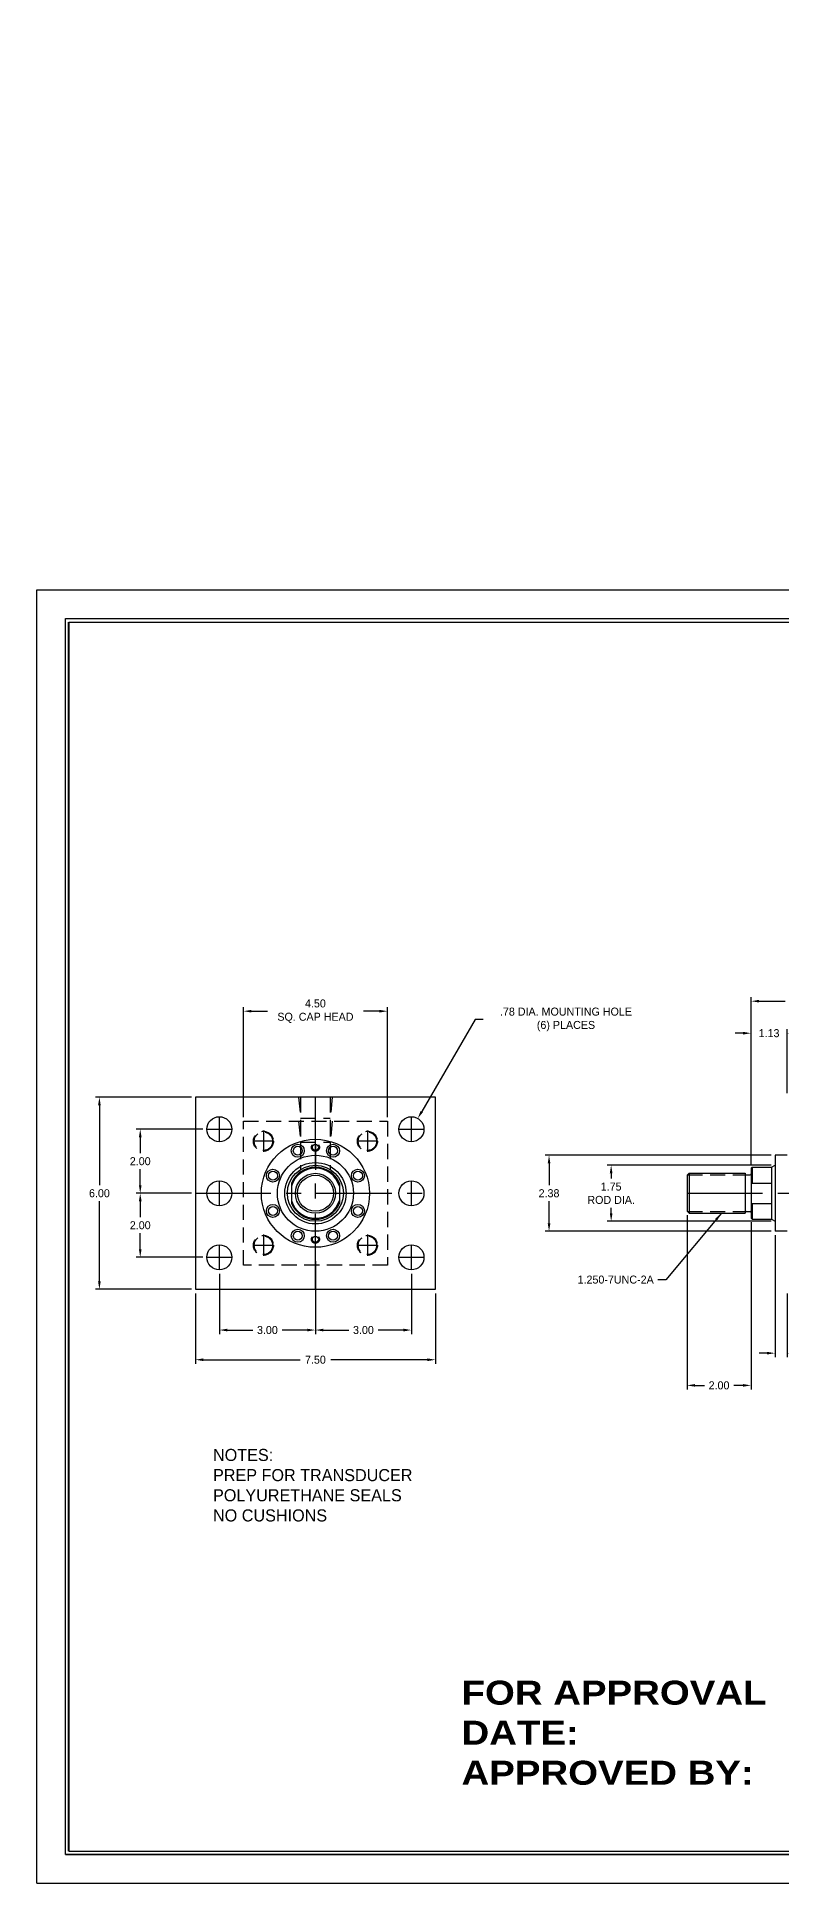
# Model space of a CAD drawing. Extents: x -19.7 to 42.1, y -13.8 to 43.9.
# Drawn here: x -19.7 to 3.6, y -13.8 to 43.9 of the extents above; entities that cross this region are included whole.
import ezdxf

# ---------------------------------------------------------------- set-up
doc = ezdxf.new("R2010")
doc.units = 0
doc.header["$LTSCALE"] = 1.888889
doc.header["$MEASUREMENT"] = 0
doc.linetypes.add('CENTER', pattern=[2, 1.25, -0.25, 0.25, -0.25])
doc.linetypes.add('DASHED2', pattern=[0.375, 0.25, -0.125])
doc.layers.get('DEFPOINTS').update_dxf_attribs({"linetype": 'CONTINUOUS'})
for name, color, linetype in [('BODY', 1, 'CONTINUOUS'), ('CENTER', 70, 'CENTER'), ('DIMENSION', 7, 'CONTINUOUS'), ('HIDDEN', 140, 'DASHED2'), ('TB', 7, 'CONTINUOUS')]:
    doc.layers.add(name, color=color, linetype=linetype)
doc.dimstyles.new('STANDARD_WS', dxfattribs={"dimscale": 1.888889, "dimtxt": 0.18, "dimasz": 0.18, "dimexe": 0.18, "dimexo": 0.0625, "dimgap": 0.09, "dimtad": 0, "dimtih": 1, "dimtoh": 1, "dimdec": 4, "dimzin": 0, "dimdsep": 46, "dimtxsty": 'Standard', "dimcen": 0.09, "dimadec": 0, "dimazin": 0, "dimtfac": 1, "dimtdec": 4, "dimtofl": 0, "dimtmove": 0, "dimatfit": 3, "dimfxl": 0, "dimtolj": 1, "dimtzin": 0, "dimarcsym": 0})

# ---------------------------------------------------------------- blocks, each defined once
blk = doc.blocks.new('*D104')
at = {"layer": 'DEFPOINTS', "color": 0}
for p in [(-13.973, 5.397), (-10.973, 4.787), (-13.973, 3.515)]:
    blk.add_point(p, dxfattribs=at)
at = {"layer": 'DIMENSION', "color": 0, "lineweight": -2}
for p, q in [((-13.973, 5.272), (-13.973, 3.39)), ((-10.973, 4.662), (-10.973, 3.39)), ((-13.723, 3.515), (-12.931, 3.515)), ((-11.223, 3.515), (-12.015, 3.515))]:
    blk.add_line(p, q, dxfattribs=at)
at = {"layer": 'DIMENSION', "color": 0}
for points in [[(-13.723, 3.557), (-13.723, 3.473), (-13.973, 3.515)], [(-11.223, 3.557), (-11.223, 3.473), (-10.973, 3.515)]]:
    blk.add_solid(points, dxfattribs=at)
at = {"layer": 'DIMENSION', "color": 0, "insert": (-12.473, 3.515), "char_height": 0.25, "attachment_point": 5}
blk.add_mtext('\\A1;3.00', dxfattribs=at)
blk = doc.blocks.new('*D105')
at = {"layer": 'DEFPOINTS', "color": 0}
for p in [(-10.973, 5.787), (-7.973, 5.397), (-7.973, 3.515)]:
    blk.add_point(p, dxfattribs=at)
at = {"layer": 'DIMENSION', "color": 0, "lineweight": -2}
for p, q in [((-10.973, 5.662), (-10.973, 3.39)), ((-7.973, 5.272), (-7.973, 3.39)), ((-10.723, 3.515), (-9.931, 3.515)), ((-8.223, 3.515), (-9.015, 3.515))]:
    blk.add_line(p, q, dxfattribs=at)
at = {"layer": 'DIMENSION', "color": 0}
for points in [[(-10.723, 3.557), (-10.723, 3.473), (-10.973, 3.515)], [(-8.223, 3.557), (-8.223, 3.473), (-7.973, 3.515)]]:
    blk.add_solid(points, dxfattribs=at)
at = {"layer": 'DIMENSION', "color": 0, "insert": (-9.473, 3.515), "char_height": 0.25, "attachment_point": 5}
blk.add_mtext('\\A1;3.00', dxfattribs=at)
blk = doc.blocks.new('*D106')
at = {"layer": 'DEFPOINTS', "color": 0}
for p in [(-14.723, 4.787), (-7.223, 4.787), (-14.723, 2.588)]:
    blk.add_point(p, dxfattribs=at)
at = {"layer": 'DIMENSION', "color": 0, "lineweight": -2}
for p, q in [((-14.723, 4.662), (-14.723, 2.463)), ((-7.223, 4.662), (-7.223, 2.463)), ((-14.473, 2.588), (-11.452, 2.588)), ((-7.473, 2.588), (-10.494, 2.588))]:
    blk.add_line(p, q, dxfattribs=at)
at = {"layer": 'DIMENSION', "color": 0}
for points in [[(-14.473, 2.63), (-14.473, 2.546), (-14.723, 2.588)], [(-7.473, 2.63), (-7.473, 2.546), (-7.223, 2.588)]]:
    blk.add_solid(points, dxfattribs=at)
at = {"layer": 'DIMENSION', "color": 0, "insert": (-10.973, 2.588), "char_height": 0.25, "attachment_point": 5}
blk.add_mtext('\\A1;7.50', dxfattribs=at)
blk = doc.blocks.new('*D107')
at = {"layer": 'DEFPOINTS', "color": 0}
for p in [(-16.445, 9.787), (-14.364, 9.787), (-14.723, 7.787)]:
    blk.add_point(p, dxfattribs=at)
at = {"layer": 'DIMENSION', "color": 0, "lineweight": -2}
for p, q in [((-14.489, 9.787), (-16.57, 9.787)), ((-16.445, 9.537), (-16.445, 9.037)), ((-16.445, 8.037), (-16.445, 8.537)), ((-14.848, 7.787), (-16.57, 7.787))]:
    blk.add_line(p, q, dxfattribs=at)
at = {"layer": 'DIMENSION', "color": 0}
for points in [[(-16.486, 9.537), (-16.403, 9.537), (-16.445, 9.787)], [(-16.486, 8.037), (-16.403, 8.037), (-16.445, 7.787)]]:
    blk.add_solid(points, dxfattribs=at)
at = {"layer": 'DIMENSION', "color": 0, "insert": (-16.445, 8.787), "char_height": 0.25, "attachment_point": 5}
blk.add_mtext('\\A1;2.00', dxfattribs=at)
blk = doc.blocks.new('*D108')
at = {"layer": 'DEFPOINTS', "color": 0}
for p in [(-16.445, 7.787), (-14.723, 7.787), (-14.364, 5.787)]:
    blk.add_point(p, dxfattribs=at)
at = {"layer": 'DIMENSION', "color": 0, "lineweight": -2}
for p, q in [((-14.848, 7.787), (-16.57, 7.787)), ((-16.445, 7.537), (-16.445, 7.037)), ((-16.445, 6.037), (-16.445, 6.537)), ((-14.489, 5.787), (-16.57, 5.787))]:
    blk.add_line(p, q, dxfattribs=at)
at = {"layer": 'DIMENSION', "color": 0}
for points in [[(-16.486, 7.537), (-16.403, 7.537), (-16.445, 7.787)], [(-16.486, 6.037), (-16.403, 6.037), (-16.445, 5.787)]]:
    blk.add_solid(points, dxfattribs=at)
at = {"layer": 'DIMENSION', "color": 0, "insert": (-16.445, 6.787), "char_height": 0.25, "attachment_point": 5}
blk.add_mtext('\\A1;2.00', dxfattribs=at)
blk = doc.blocks.new('*D109')
at = {"layer": 'DEFPOINTS', "color": 0}
for p in [(-14.723, 10.787), (-17.72, 4.787), (-14.723, 4.787)]:
    blk.add_point(p, dxfattribs=at)
at = {"layer": 'DIMENSION', "color": 0, "lineweight": -2}
for p, q in [((-14.848, 10.787), (-17.845, 10.787)), ((-17.72, 10.537), (-17.72, 8.037)), ((-17.72, 5.037), (-17.72, 7.537)), ((-14.848, 4.787), (-17.845, 4.787))]:
    blk.add_line(p, q, dxfattribs=at)
at = {"layer": 'DIMENSION', "color": 0}
for points in [[(-17.762, 10.537), (-17.679, 10.537), (-17.72, 10.787)], [(-17.762, 5.037), (-17.679, 5.037), (-17.72, 4.787)]]:
    blk.add_solid(points, dxfattribs=at)
at = {"layer": 'DIMENSION', "color": 0, "insert": (-17.72, 7.787), "char_height": 0.25, "attachment_point": 5}
blk.add_mtext('\\A1;6.00', dxfattribs=at)
blk = doc.blocks.new('*D119')
at = {"layer": 'DEFPOINTS', "color": 0}
for p in [(2.634, 13.787), (5.728, 10.787), (2.634, 8.569)]:
    blk.add_point(p, dxfattribs=at)
at = {"layer": 'DIMENSION', "color": 0, "lineweight": -2}
for p, q in [((2.634, 8.694), (2.634, 13.912)), ((5.728, 10.912), (5.728, 13.912)), ((2.884, 13.787), (3.702, 13.787)), ((5.478, 13.787), (4.66, 13.787))]:
    blk.add_line(p, q, dxfattribs=at)
at = {"layer": 'DIMENSION', "color": 0}
for points in [[(2.884, 13.829), (2.884, 13.746), (2.634, 13.787)], [(5.478, 13.829), (5.478, 13.746), (5.728, 13.787)]]:
    blk.add_solid(points, dxfattribs=at)
at = {"layer": 'DIMENSION', "color": 0, "insert": (4.181, 13.787), "char_height": 0.25, "attachment_point": 5}
blk.add_mtext('\\A1;3.09', dxfattribs=at)
blk = doc.blocks.new('*D120')
at = {"layer": 'DEFPOINTS', "color": 0}
for p in [(2.634, 12.787), (3.759, 10.787), (2.634, 8.569)]:
    blk.add_point(p, dxfattribs=at)
at = {"layer": 'DIMENSION', "color": 0, "lineweight": -2}
for p, q in [((2.384, 12.787), (2.134, 12.787)), ((2.634, 8.694), (2.634, 12.912)), ((3.759, 10.912), (3.759, 12.912)), ((4.009, 12.787), (4.259, 12.787))]:
    blk.add_line(p, q, dxfattribs=at)
at = {"layer": 'DIMENSION', "color": 0}
for points in [[(2.384, 12.829), (2.384, 12.746), (2.634, 12.787)], [(4.009, 12.829), (4.009, 12.746), (3.759, 12.787)]]:
    blk.add_solid(points, dxfattribs=at)
at = {"layer": 'DIMENSION', "color": 0, "insert": (3.197, 12.787), "char_height": 0.25, "attachment_point": 5}
blk.add_mtext('\\A1;1.13', dxfattribs=at)
blk = doc.blocks.new('*D121')
at = {"layer": 'DEFPOINTS', "color": 0}
for p in [(0.634, 7.224), (2.634, 7.005), (0.634, 1.787)]:
    blk.add_point(p, dxfattribs=at)
at = {"layer": 'DIMENSION', "color": 0, "lineweight": -2}
for p, q in [((0.634, 7.099), (0.634, 1.662)), ((2.634, 6.88), (2.634, 1.662)), ((0.884, 1.787), (1.176, 1.787)), ((2.384, 1.787), (2.093, 1.787))]:
    blk.add_line(p, q, dxfattribs=at)
at = {"layer": 'DIMENSION', "color": 0}
for points in [[(0.884, 1.829), (0.884, 1.746), (0.634, 1.787)], [(2.384, 1.829), (2.384, 1.746), (2.634, 1.787)]]:
    blk.add_solid(points, dxfattribs=at)
at = {"layer": 'DIMENSION', "color": 0, "insert": (1.634, 1.787), "char_height": 0.25, "attachment_point": 5}
blk.add_mtext('\\A1;2.00', dxfattribs=at)
blk = doc.blocks.new('*D127')
at = {"layer": 'DEFPOINTS', "color": 0}
for p in [(3.384, 6.599), (3.759, 4.787), (3.384, 2.793)]:
    blk.add_point(p, dxfattribs=at)
at = {"layer": 'DIMENSION', "color": 0, "lineweight": -2}
for p, q in [((3.384, 6.474), (3.384, 2.668)), ((3.759, 4.662), (3.759, 2.668)), ((3.134, 2.793), (2.884, 2.793)), ((4.009, 2.793), (4.259, 2.793))]:
    blk.add_line(p, q, dxfattribs=at)
at = {"layer": 'DIMENSION', "color": 0}
for points in [[(3.134, 2.834), (3.134, 2.751), (3.384, 2.793)], [(4.009, 2.834), (4.009, 2.751), (3.759, 2.793)]]:
    blk.add_solid(points, dxfattribs=at)
at = {"layer": 'DIMENSION', "color": 0, "insert": (4.738, 2.793), "char_height": 0.25, "attachment_point": 5}
blk.add_mtext('\\A1;0.37', dxfattribs=at)
blk = doc.blocks.new('*D128')
at = {"layer": 'DEFPOINTS', "color": 0}
for p in [(3.384, 8.975), (-3.676, 6.599), (3.384, 6.599)]:
    blk.add_point(p, dxfattribs=at)
at = {"layer": 'DIMENSION', "color": 0, "lineweight": -2}
for p, q in [((3.259, 8.975), (-3.801, 8.975)), ((-3.676, 8.725), (-3.676, 8.037)), ((-3.676, 6.849), (-3.676, 7.537)), ((3.259, 6.599), (-3.801, 6.599))]:
    blk.add_line(p, q, dxfattribs=at)
at = {"layer": 'DIMENSION', "color": 0}
for points in [[(-3.717, 8.725), (-3.634, 8.725), (-3.676, 8.975)], [(-3.717, 6.849), (-3.634, 6.849), (-3.676, 6.599)]]:
    blk.add_solid(points, dxfattribs=at)
at = {"layer": 'DIMENSION', "color": 0, "insert": (-3.676, 7.787), "char_height": 0.25, "attachment_point": 5}
blk.add_mtext('\\A1;2.38', dxfattribs=at)
blk = doc.blocks.new('*D129')
at = {"layer": 'DEFPOINTS', "color": 0}
for p in [(3.384, 8.662), (-1.736, 6.912), (3.384, 6.912)]:
    blk.add_point(p, dxfattribs=at)
at = {"layer": 'DIMENSION', "color": 0, "lineweight": -2}
for p, q in [((3.259, 8.662), (-1.861, 8.662)), ((-1.736, 8.412), (-1.736, 8.246)), ((-1.736, 7.162), (-1.736, 7.329)), ((3.259, 6.912), (-1.861, 6.912))]:
    blk.add_line(p, q, dxfattribs=at)
at = {"layer": 'DIMENSION', "color": 0}
for points in [[(-1.778, 8.412), (-1.694, 8.412), (-1.736, 8.662)], [(-1.778, 7.162), (-1.694, 7.162), (-1.736, 6.912)]]:
    blk.add_solid(points, dxfattribs=at)
at = {"layer": 'DIMENSION', "color": 0, "insert": (-1.736, 7.787), "char_height": 0.25, "attachment_point": 5}
blk.add_mtext('\\A1;1.75\\PROD DIA.', dxfattribs=at)
blk = doc.blocks.new('*D131')
at = {"layer": 'DEFPOINTS', "color": 0}
for p in [(-7.777, 10.125), (-8.169, 9.45)]:
    blk.add_point(p, dxfattribs=at)
at = {"layer": 'DIMENSION', "color": 0, "lineweight": -2}
for p, q in [((-5.98, 13.216), (-7.651, 10.341)), ((-5.73, 13.216), (-5.98, 13.216)), ((-7.973, 9.697), (-7.973, 9.877)), ((-8.063, 9.787), (-7.883, 9.787))]:
    blk.add_line(p, q, dxfattribs=at)
at = {"layer": 'DIMENSION', "color": 0}
blk.add_solid([(-7.687, 10.362), (-7.615, 10.32), (-7.777, 10.125)], dxfattribs=at)
at = {"layer": 'DIMENSION', "color": 0, "insert": (-3.147, 13.216), "char_height": 0.25, "attachment_point": 5}
blk.add_mtext('\\A1;.78 DIA. MOUNTING HOLE\\P(6) PLACES', dxfattribs=at)
blk = doc.blocks.new('*D133')
at = {"layer": 'DEFPOINTS', "color": 0}
for p in [(-13.223, 13.475), (-13.223, 10.037), (-8.723, 10.037)]:
    blk.add_point(p, dxfattribs=at)
at = {"layer": 'DIMENSION', "color": 0, "lineweight": -2}
for p, q in [((-13.223, 10.162), (-13.223, 13.6)), ((-12.973, 13.475), (-12.473, 13.475)), ((-8.973, 13.475), (-9.473, 13.475)), ((-8.723, 10.162), (-8.723, 13.6))]:
    blk.add_line(p, q, dxfattribs=at)
at = {"layer": 'DIMENSION', "color": 0}
for points in [[(-12.973, 13.516), (-12.973, 13.433), (-13.223, 13.475)], [(-8.973, 13.516), (-8.973, 13.433), (-8.723, 13.475)]]:
    blk.add_solid(points, dxfattribs=at)
at = {"layer": 'DIMENSION', "color": 0, "insert": (-10.973, 13.475), "char_height": 0.25, "attachment_point": 5}
blk.add_mtext('\\A1;4.50\\PSQ. CAP HEAD', dxfattribs=at)

msp = doc.modelspace()

# ---------------------------------------------------------------- linework, layer by layer
at = {"layer": 'BODY'}
for p, q in [((-7.223, 10.787), (-14.723, 10.787)), ((-14.723, 10.787), (-14.723, 4.787)), ((-7.223, 4.787), (-7.223, 10.787)), ((3.277, 8.6), (3.384, 8.662)), ((3.759, 8.975), (3.384, 8.975)), ((3.384, 8.975), (3.384, 6.599)), ((3.384, 8.662), (3.384, 6.912)), ((-11.723, 8.101), (-11.723, 7.473)), ((-10.223, 8.101), (-10.223, 7.473)), ((0.696, 8.412), (0.634, 8.35)), ((0.634, 8.35), (0.634, 7.224)), ((0.696, 8.412), (0.696, 7.162)), ((0.696, 8.412), (2.446, 8.412)), ((2.446, 8.412), (2.446, 7.162)), ((2.477, 8.361), (2.603, 8.361)), ((2.665, 8.6), (2.634, 8.569)), ((2.634, 8.569), (2.634, 7.005)), ((2.634, 8.101), (3.277, 8.101)), ((2.665, 8.6), (2.665, 8.101)), ((2.665, 8.6), (3.277, 8.6)), ((3.277, 8.6), (3.277, 6.974)), ((0.696, 7.162), (0.634, 7.224)), ((0.696, 7.162), (2.446, 7.162)), ((2.477, 7.213), (2.603, 7.213)), ((2.634, 7.473), (3.277, 7.473)), ((2.665, 6.974), (2.634, 7.005)), ((2.665, 7.473), (2.665, 6.974)), ((2.665, 6.974), (3.277, 6.974)), ((3.277, 6.974), (3.384, 6.912)), ((3.759, 6.599), (3.384, 6.599)), ((-14.723, 4.787), (-7.223, 4.787))]:
    msp.add_line(p, q, dxfattribs=at)
for centre, radius in [((-13.973, 9.787), 0.391), ((-7.973, 9.787), 0.391), ((-10.973, 7.787), 1.688), ((-11.523, 9.115), 0.203), ((-11.523, 9.115), 0.14), ((-10.973, 9.224), 0.094), ((-10.423, 9.115), 0.203), ((-10.423, 9.115), 0.14), ((-10.973, 7.787), 1.188), ((-10.973, 7.787), 0.959), ((-10.973, 7.787), 0.875), ((-10.973, 7.787), 0.875), ((-13.973, 7.787), 0.391), ((-12.301, 8.337), 0.203), ((-12.301, 8.337), 0.14), ((-10.973, 7.787), 0.625), ((-10.973, 7.787), 0.562), ((-9.646, 8.337), 0.203), ((-9.646, 8.337), 0.14), ((-7.973, 7.787), 0.391), ((-12.301, 7.237), 0.203), ((-12.301, 7.237), 0.14), ((-9.646, 7.237), 0.203), ((-9.646, 7.237), 0.14), ((-11.523, 6.46), 0.203), ((-11.523, 6.46), 0.14), ((-10.973, 6.35), 0.094), ((-10.423, 6.46), 0.203), ((-10.423, 6.46), 0.14), ((-13.973, 5.787), 0.391), ((-7.973, 5.787), 0.391)]:
    msp.add_circle(centre, radius, dxfattribs=at)
for centre, radius, start, end in [((-10.973, 7.787), 0.813, 22.70429, 157.29571), ((-10.973, 7.787), 0.782, 16.44756, 163.55244), ((2.477, 8.392), 0.031, 180, 270), ((2.603, 8.392), 0.031, 270, 0), ((-10.973, 7.787), 0.782, 196.44756, 343.55244), ((-10.973, 7.787), 0.813, 202.70429, 337.29571), ((2.477, 7.182), 0.031, 90, 180), ((2.603, 7.182), 0.031, 0, 90)]:
    msp.add_arc(centre, radius, start, end, dxfattribs=at)
at = {"layer": 'CENTER'}
for p, q in [((-10.973, 4.787), (-10.973, 10.787)), ((-13.973, 9.397), (-13.973, 10.178)), ((-7.973, 9.397), (-7.973, 10.178)), ((-14.364, 9.787), (-13.583, 9.787)), ((-12.926, 9.421), (-12.27, 9.421)), ((-12.598, 9.749), (-12.598, 9.093)), ((-12.598, 9.74), (-12.598, 9.084)), ((-10.973, 9.287), (-10.973, 8.515)), ((-9.676, 9.421), (-9.02, 9.421)), ((-9.348, 9.749), (-9.348, 9.093)), ((-9.348, 9.74), (-9.348, 9.084)), ((-9.348, 9.74), (-9.348, 9.084)), ((-8.364, 9.787), (-7.583, 9.787)), ((-13.973, 7.397), (-13.973, 8.178)), ((-7.973, 7.397), (-7.973, 8.178)), ((-14.723, 7.787), (-7.223, 7.787)), ((0.634, 7.787), (36.909, 7.787)), ((-12.598, 6.499), (-12.598, 5.843)), ((-12.598, 6.49), (-12.598, 5.834)), ((-12.598, 6.49), (-12.598, 5.834)), ((-9.348, 6.499), (-9.348, 5.843)), ((-9.348, 6.49), (-9.348, 5.834)), ((-9.348, 6.49), (-9.348, 5.834)), ((-14.364, 5.787), (-13.583, 5.787)), ((-13.973, 5.397), (-13.973, 6.178)), ((-12.926, 6.171), (-12.27, 6.171)), ((-9.676, 6.171), (-9.02, 6.171)), ((-8.364, 5.787), (-7.583, 5.787)), ((-7.973, 5.397), (-7.973, 6.178))]:
    msp.add_line(p, q, dxfattribs=at)
at = {"layer": 'DEFPOINTS', "color": 0, "linetype": 'ByBlock'}
msp.add_point((-12.848, 6.421), dxfattribs=at)
at = {"layer": 'HIDDEN'}
for p, q in [((-11.498, 10.787), (-11.434, 10.131)), ((-11.434, 10.787), (-11.434, 8.537)), ((-10.512, 10.787), (-10.512, 8.537)), ((-10.448, 10.787), (-10.512, 10.131)), ((-13.223, 10.037), (-8.723, 10.037)), ((-13.223, 5.537), (-13.223, 10.037)), ((-11.498, 10.037), (-11.434, 9.381)), ((-11.434, 10.131), (-10.512, 10.131)), ((-11.434, 10.037), (-11.434, 8.531)), ((-10.512, 10.037), (-10.512, 8.531)), ((-10.448, 10.037), (-10.512, 9.381)), ((-8.723, 10.037), (-8.723, 5.537)), ((-11.434, 9.381), (-10.512, 9.381)), ((0.645, 8.361), (2.477, 8.361)), ((0.645, 7.213), (2.477, 7.213)), ((-8.723, 5.537), (-13.223, 5.537))]:
    msp.add_line(p, q, dxfattribs=at)
for centre, radius in [((-12.598, 9.412), 0.312), ((-12.598, 9.412), 0.289), ((-10.973, 9.224), 0.125), ((-9.348, 9.412), 0.312), ((-9.348, 9.412), 0.289), ((-12.598, 6.162), 0.312), ((-12.598, 6.162), 0.289), ((-10.973, 6.35), 0.125), ((-9.348, 6.162), 0.312), ((-9.348, 6.162), 0.289)]:
    msp.add_circle(centre, radius, dxfattribs=at)
at = {"layer": 'TB'}
for p, q in [((-19.672, 26.633), (42.072, 26.633)), ((-19.672, -13.758), (-19.672, 26.633)), ((-18.781, 25.742), (41.181, 25.742)), ((-18.781, -12.867), (-18.781, 25.742)), ((-18.671, 25.631), (41.07, 25.631)), ((41.181, -12.867), (-18.781, -12.867)), ((-18.781, -12.867), (41.181, -12.867)), ((-18.671, -12.757), (41.181, -12.757)), ((-19.672, -13.758), (42.072, -13.758))]:
    msp.add_line(p, q, dxfattribs=at)
at = {"layer": 'TB', "lineweight": 40}
msp.add_line((-18.671, -12.757), (-18.671, 25.631), dxfattribs=at)

# ---------------------------------------------------------------- texts
at = {"layer": 'DIMENSION'}
for s, insert, char_height, attachment_point in [('\\A1;', (-10.586, 43.906), 0.18, 6), ('\\A1;', (3.33, 25.579), 0.18, 4), ('\\A1;', (-2.515, 20.962), 0.18, 6), ('1.250-7UNC-2A', (-0.406, 4.963), 0.25, 9)]:
    msp.add_mtext(s, dxfattribs=dict(at, insert=insert, char_height=char_height, attachment_point=attachment_point))
at = {"layer": 'DIMENSION', "attachment_point": 1}
for s, insert, char_height, width in [('NOTES:\\PPREP FOR TRANSDUCER\\PPOLYURETHANE SEALS\\PNO CUSHIONS', (-14.172, -0.197), 0.37778, 18.80447), ('{\\fArial Black|b0|i0|c0|p34;FOR APPROVAL\\PDATE:\\PAPPROVED BY:}', (-6.41, -7.436), 0.75, 16.0599)]:
    msp.add_mtext(s, dxfattribs=dict(at, insert=insert, char_height=char_height, width=width))

# ---------------------------------------------------------------- dimensions: what is measured, and where the dimension line sits
at = {"layer": 'DIMENSION'}
dim = msp.add_diameter_dim_2p(p1=(-8.169, 9.45), p2=(-7.777, 10.125), text='.78 DIA. MOUNTING HOLE\\P(6) PLACES', dimstyle='STANDARD_WS', override={"dimscale": 1, "dimtxt": 0.25, "dimasz": 0.25, "dimexe": 0.125, "dimexo": 0.125, "dimgap": 0.125, "dimdec": 2, "dimtdec": 2}, dxfattribs=at)
dim.commit()
dim.dimension.update_dxf_attribs({"geometry": '*D131', "text_midpoint": (-3.147, 13.216), "dimtype": 163})
dim = msp.add_linear_dim(base=(-13.223, 13.475), p1=(-8.723, 10.037), p2=(-13.223, 10.037), text='<>\\PSQ. CAP HEAD', dimstyle='STANDARD_WS', override={"dimscale": 1, "dimtxt": 0.25, "dimasz": 0.25, "dimexe": 0.125, "dimexo": 0.125, "dimgap": 0.125, "dimdec": 2, "dimtdec": 2}, dxfattribs=at)
dim.commit()
dim.dimension.update_dxf_attribs({"geometry": '*D133', "text_midpoint": (-10.973, 13.475)})
for base, p1, p2, picture, middle in [((2.634, 13.787), (5.728, 10.787), (2.634, 8.569), '*D119', (4.181, 13.787)), ((2.634296516, 12.787214685), (3.759296516, 10.787214685), (2.634296516, 8.569214685), '*D120', (3.196796516, 12.787214685)), ((-7.973, 3.515), (-10.973, 5.787), (-7.973, 5.397), '*D105', (-9.473, 3.515)), ((-14.723, 2.588), (-7.223, 4.787), (-14.723, 4.787), '*D106', (-10.973, 2.588))]:
    dim = msp.add_linear_dim(base=base, p1=p1, p2=p2, dimstyle='STANDARD_WS', override={"dimscale": 1, "dimtxt": 0.25, "dimasz": 0.25, "dimexe": 0.125, "dimexo": 0.125, "dimgap": 0.125, "dimdec": 2, "dimtdec": 2}, dxfattribs=at)
    dim.commit()
    dim.dimension.update_dxf_attribs({"geometry": picture, "text_midpoint": middle})
for base, p1, p2, picture, middle in [((-17.72, 4.787), (-14.723, 10.787), (-14.723, 4.787), '*D109', (-17.72, 7.787)), ((-16.445, 9.787), (-14.723, 7.787), (-14.364, 9.787), '*D107', (-16.445, 8.787)), ((-16.445, 7.787), (-14.364, 5.787), (-14.723, 7.787), '*D108', (-16.445, 6.787))]:
    dim = msp.add_linear_dim(base=base, p1=p1, p2=p2, angle=90, dimstyle='STANDARD_WS', override={"dimscale": 1, "dimtxt": 0.25, "dimasz": 0.25, "dimexe": 0.125, "dimexo": 0.125, "dimgap": 0.125, "dimdec": 2, "dimtdec": 2}, dxfattribs=at)
    dim.commit()
    dim.dimension.update_dxf_attribs({"geometry": picture, "text_midpoint": middle})
dim = msp.add_linear_dim(base=(-3.676, 6.599), p1=(3.384, 8.975), p2=(3.384, 6.599), angle=90, dimstyle='STANDARD_WS', override={"dimscale": 1, "dimtxt": 0.25, "dimasz": 0.25, "dimexe": 0.125, "dimexo": 0.125, "dimgap": 0.125, "dimdec": 2, "dimtdec": 2}, dxfattribs=at)
dim.commit()
dim.dimension.update_dxf_attribs({"geometry": '*D128', "text_midpoint": (-3.676, 7.787), "dimtype": 160})
dim = msp.add_linear_dim(base=(-1.736, 6.912), p1=(3.384, 8.662), p2=(3.384, 6.912), angle=90, text='<>\\PROD DIA.', dimstyle='STANDARD_WS', override={"dimscale": 1, "dimtxt": 0.25, "dimasz": 0.25, "dimexe": 0.125, "dimexo": 0.125, "dimgap": 0.125, "dimdec": 2, "dimtdec": 2}, dxfattribs=at)
dim.commit()
dim.dimension.update_dxf_attribs({"geometry": '*D129', "text_midpoint": (-1.736, 7.787), "dimtype": 160})
for base, p1, p2, picture, middle in [((0.634, 1.787), (2.634, 7.005), (0.634, 7.224), '*D121', (1.634, 1.787)), ((3.384296516, 2.792638212), (3.759296516, 4.787214685), (3.384296516, 6.599214685), '*D127', (4.738463183, 2.792638212)), ((-13.973, 3.515), (-10.973, 4.787), (-13.973, 5.397), '*D104', (-12.473, 3.515))]:
    dim = msp.add_linear_dim(base=base, p1=p1, p2=p2, dimstyle='STANDARD_WS', override={"dimscale": 1, "dimtxt": 0.25, "dimasz": 0.25, "dimexe": 0.125, "dimexo": 0.125, "dimgap": 0.125, "dimdec": 2, "dimtdec": 2}, dxfattribs=at)
    dim.commit()
    dim.dimension.update_dxf_attribs({"geometry": picture, "text_midpoint": middle, "dimtype": 160})

# ---------------------------------------------------------------- leaders
at = {"layer": 'DIMENSION', "annotation_type": 0, "has_hookline": 1, "hookline_direction": 1, "text_width": 2.875}
msp.add_leader([(1.709, 7.162), (-0.031, 5.088), (-0.281, 5.088)], dimstyle='STANDARD_WS', override={"dimscale": 1, "dimtxt": 0.25, "dimasz": 0.25, "dimexe": 0.125, "dimexo": 0.125, "dimgap": 0.125, "dimdec": 2, "dimtdec": 2}, dxfattribs=at)

doc.saveas('drawing.dxf')
